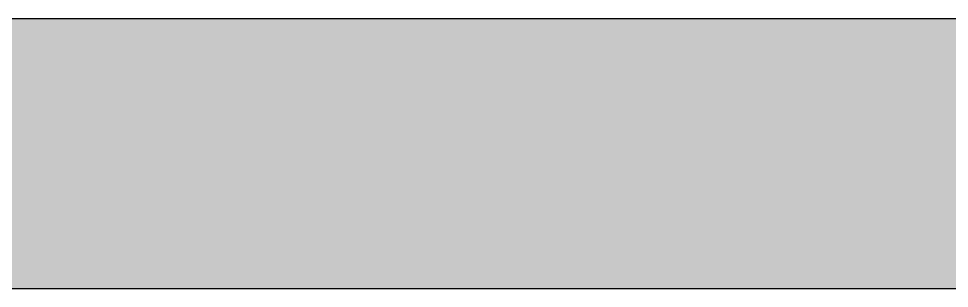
# Model space of a CAD drawing. Header units: inches. Extents: x -12478 to 399182, y -16583 to 525552.
# Drawn here: x 7179 to 7870, y -4911 to -4711 of the extents above; entities that cross this region are included whole.
import ezdxf

# ---------------------------------------------------------------- set-up
doc = ezdxf.new("R2010")
doc.units = ezdxf.units.IN
doc.header["$LTSCALE"] = 1000
doc.header["$MEASUREMENT"] = 0
doc.linetypes.add('DASHED', pattern=[0.75, 0.5, -0.25])
doc.linetypes.add('HIDDEN', pattern=[0.375, 0.25, -0.125])
for name, color, linetype in [('A-Hidden', 8, 'HIDDEN'), ('Layer3', 3, 'Continuous'), ('Layer7', 8, 'Continuous')]:
    doc.layers.add(name, color=color, linetype=linetype)

msp = doc.modelspace()

# ---------------------------------------------------------------- hatches: boundary and pattern name
at = {"layer": 'Layer7'}
h = msp.add_hatch(dxfattribs=at)
h.set_pattern_fill('AR-CONC', color=256, scale=10, style=0)
h.set_pattern_definition([(50, (-37745.39, 1366.62), (71.72602, -6.27521), [7.5, -82.5]), (355, (-37745.39, 1366.62), (-13.87513, 75.21921), [6, -66]), (100.4514, (-37739.413, 1366.096), (57.85094, 68.94395), [6.37402, -70.11421]), (46.1842, (-37745.39, 1386.62), (106.7241, -16.5519), [11.25, -123.75]), (96.6356, (-37736.5, 1385.24), (93.46627, 97.41179), [9.56103, -105.1713]), (351.1842, (-37745.39, 1386.62), (93.4662, 97.41186), [9, -99]), (21, (-37735.39, 1381.62), (59.690705, -40.26189), [7.5, -82.5]), (326, (-37735.39, 1381.62), (24.33153, 72.515), [6, -66]), (71.4514, (-37730.416, 1378.26), (84.02226, 32.25305), [6.37402, -70.11421]), (37.5, (-37745.39, 1366.619), (1.215986, 33.289385), [0, -65.2, 0, -67, 0, -66.25]), (7.5, (-37745.39, 1366.62), (26.306954, 39.44117), [0, -38.2, 0, -63.7, 0, -25.25]), (327.5, (-37767.69, 1366.619), (53.382244, -2.255487), [0, -25, 0, -78, 0, -103.5]), (317.5, (-37777.69, 1366.62), (58.318617, 10.0105), [0, -32.5, 0, -51.8, 0, -73.5])])
h.paths.add_polyline_path([(4356.78, -4710.63), (4356.78, -4910.63), (9297.01, -4910.63), (9297.01, -4710.63)])

# ---------------------------------------------------------------- linework, layer by layer
at = {"layer": 'A-Hidden', "linetype": 'DASHED', "lineweight": 0, "ltscale": 10}
msp.add_line((11428.96, -4910.63, 0), (4249.51, -4910.63, 0), dxfattribs=at)
at = {"layer": 'Layer3'}
for p, q in [((4356.78, -4710.63, 0), (9297.01, -4710.63, 0)), ((4356.78, -4910.63, 0), (9297.01, -4910.63, 0))]:
    msp.add_line(p, q, dxfattribs=at)

doc.saveas('drawing.dxf')
